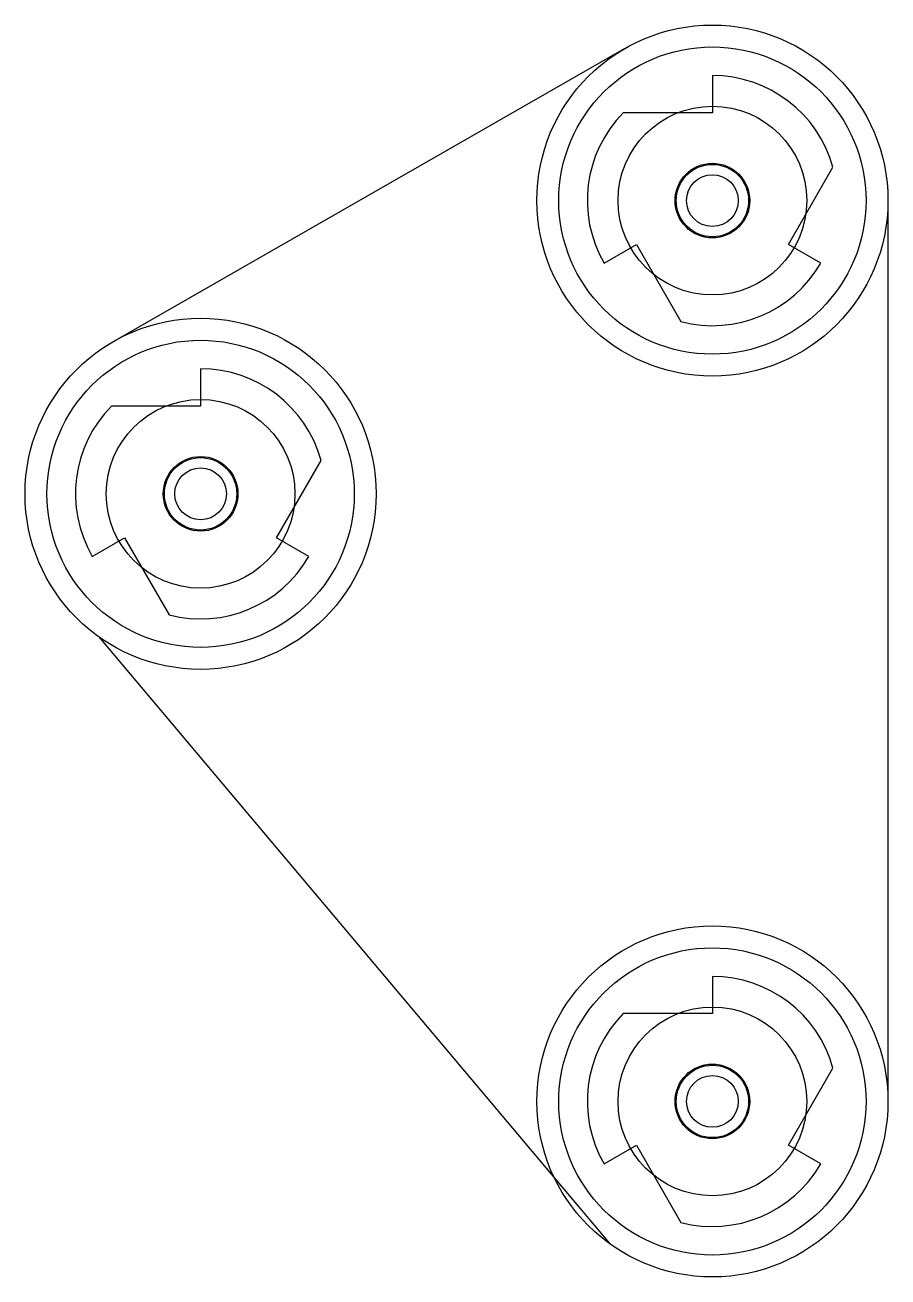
# Model space of a CAD drawing. Extents: x 2.18 to 4.15, y 29.86 to 32.71.
import ezdxf

# ---------------------------------------------------------------- set-up
doc = ezdxf.new("R2010")
doc.units = 0
doc.header["$LTSCALE"] = 5
doc.header["$MEASUREMENT"] = 0
for name, color, linetype in [('Z0_BOTCOMP', 4, 'Continuous'), ('Z0_CUT500', 4, 'Continuous'), ('Z0_RUBBER', 4, 'Continuous'), ('Z0_TOPCOMP', 6, 'Continuous')]:
    doc.layers.add(name, color=color, linetype=linetype)

msp = doc.modelspace()

# ---------------------------------------------------------------- linework, layer by layer
at = {"layer": 'Z0_BOTCOMP', "color": 4, "linetype": 'Continuous', "lineweight": 25}
for p, q in [((3.7507, 32.599), (3.7507, 32.514)), ((3.7507, 32.514), (3.5476, 32.514)), ((3.9239, 32.214), (4.0254, 32.3899)), ((3.5039, 32.1715), (3.5775, 32.214)), ((3.5775, 32.214), (3.679, 32.0382)), ((3.9975, 32.1715), (3.9239, 32.214)), ((2.5847, 31.9308), (2.5847, 31.8458)), ((2.5847, 31.8458), (2.3817, 31.8458)), ((2.7579, 31.5458), (2.8595, 31.7216)), ((2.3379, 31.5033), (2.4115, 31.5458)), ((2.4115, 31.5458), (2.513, 31.37)), ((2.8315, 31.5033), (2.7579, 31.5458)), ((3.7507, 30.5462), (3.7507, 30.4612)), ((3.7507, 30.4612), (3.5476, 30.4612)), ((3.9239, 30.1612), (4.0254, 30.337)), ((3.5039, 30.1187), (3.5775, 30.1612)), ((3.5775, 30.1612), (3.679, 29.9854)), ((3.9975, 30.1187), (3.9239, 30.1612))]:
    msp.add_line(p, q, dxfattribs=at)
for centre, radius in [((3.7507, 32.314), 0.085), ((3.7507, 32.314), 0.059), ((2.5847, 31.6458), 0.085), ((2.5847, 31.6458), 0.059), ((3.7507, 30.2612), 0.085), ((3.7507, 30.2612), 0.059)]:
    msp.add_circle(centre, radius, dxfattribs=at)
for centre, start, end in [((3.7507, 32.314), 15.4321, 90), ((3.7507, 32.314), 135.4321, -150), ((3.7507, 32.314), -104.5679, -30), ((2.5847, 31.6458), 15.4321, 90), ((2.5847, 31.6458), 135.4321, -150), ((2.5847, 31.6458), -104.5679, -30), ((3.7507, 30.2612), 15.4321, 90), ((3.7507, 30.2612), 135.4321, -150), ((3.7507, 30.2612), -104.5679, -30)]:
    msp.add_arc(centre, 0.285, start, end, dxfattribs=at)
at = {"layer": 'Z0_CUT500', "color": 5, "linetype": 'Continuous', "lineweight": 25}
for centre in [(3.7507, 32.314), (2.5847, 31.6458), (3.7507, 30.2612)]:
    msp.add_circle(centre, 0.0825, dxfattribs=at)
at = {"layer": 'Z0_RUBBER', "color": 2, "linetype": 'Continuous', "lineweight": 25}
for centre, radius in [((3.7507, 32.314), 0.4), ((3.7507, 32.314), 0.215), ((2.5847, 31.6458), 0.4), ((2.5847, 31.6458), 0.215), ((3.7507, 30.2612), 0.4), ((3.7507, 30.2612), 0.215)]:
    msp.add_circle(centre, radius, dxfattribs=at)
at = {"layer": 'Z0_TOPCOMP', "color": 6, "linetype": 'Continuous', "lineweight": 25}
for p, q in [((3.5498, 32.66), (2.3839, 31.9917)), ((4.1507, 32.314), (4.1507, 30.2612)), ((2.3518, 31.3207), (3.5177, 29.936))]:
    msp.add_line(p, q, dxfattribs=at)
for centre in [(3.7507, 32.314), (2.5847, 31.6458), (3.7507, 30.2612)]:
    msp.add_circle(centre, 0.35, dxfattribs=at)

doc.saveas('drawing.dxf')
